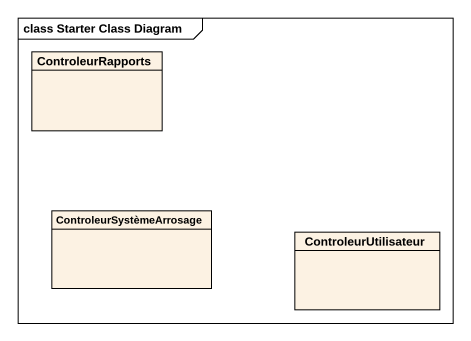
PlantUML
@startuml
mainframe class Starter Class Diagram
hide circle
hide empty members
class ControleurRapports
class ControleurSystèmeArrosage
class ControleurUtilisateur
@enduml
